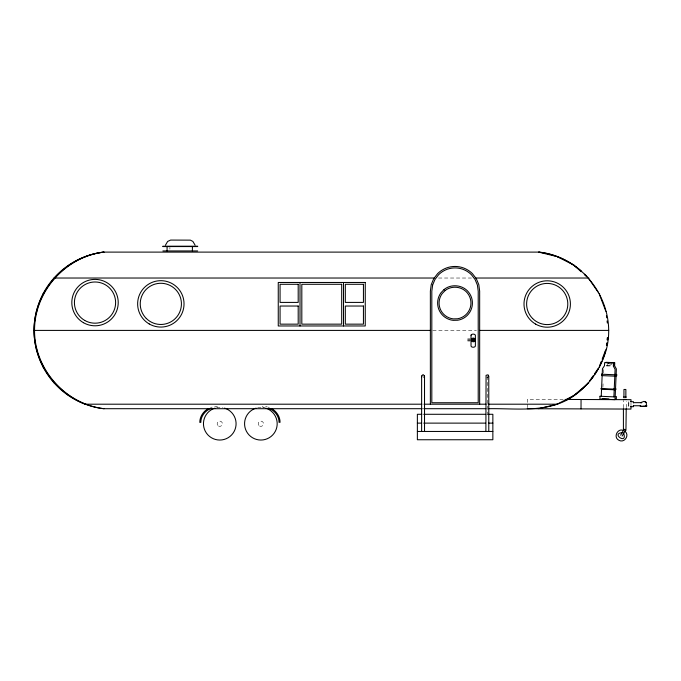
<?xml version="1.0" encoding="UTF-8"?>
<svg xmlns="http://www.w3.org/2000/svg" width="681" height="681" viewBox="0 0 681 681"><rect width="100%" height="100%" fill="white"/><g stroke="black" fill="none" stroke-linecap="round" stroke-linejoin="round"><path stroke-width="0.51" stroke-dasharray="3.4 2.55" d="M623.413 407.825L623.421 400.428M628.793 403.731L628.793 402.667M527.29 407.664L527.298 403.492M527.307 402.445L527.315 399.321L563.144 399.449M628.776 404.233L628.776 406.676M628.793 404.131L628.793 401.671M630.981 404.897L630.989 402.811M628.793 404.54L628.784 405.714M626.239 407.664L626.316 401.458M602.915 387.242L603.085 383.258M603.536 372.975L603.689 369.323M607.733 365.952L607.818 364.156M610.082 366.055L610.193 363.365M611.402 364.82L611.478 363.024M488.056 377.3L486.6 377.3M438.521 278.027L471.456 278.027M432.784 330.404L476.377 330.404M486.6 414.286L488.056 414.286M606.379 365.493L611.274 365.706M606.141 365.876L611.529 366.114M264.807 407.391L262.67 407.264L262.738 406.336A18.549 18.549 0 0 1 267.173 406.872M217.179 407.323L217.111 406.395A18.549 18.549 0 0 0 210.523 407.613M487.332 376.329L487.332 414.286M169.901 247.458L169.884 249.203M267.897 407.068A18.549 18.549 0 0 1 269.327 407.553M257.699 407.732A16.31 16.31 0 0 1 264.058 407.732M216.592 407.732A16.31 16.31 0 0 1 222.951 407.732M259.572 425.991A2.613 2.613 0 0 0 263.487 423.735A2.613 2.613 0 0 0 259.572 421.471A2.613 2.613 0 0 0 259.572 425.991M218.465 425.991A2.613 2.613 0 0 0 222.381 423.735A2.613 2.613 0 0 0 218.465 421.471A2.613 2.613 0 0 0 218.465 425.991"/><path stroke-width="1.02" d="M623.413 408.881L623.413 428.945L625.941 430.418L626.222 408.694M633.424 402.88L633.424 401.688L630.649 401.671M581.021 408.889L581.055 399.509M623.932 397.134L623.958 389.464L625.873 389.472L625.848 397.142M630.981 405.936L630.964 409.068L527.281 408.702M630.989 401.764L630.998 399.679L565.247 399.449M633.415 405.391L633.407 406.693L630.632 406.685M601.246 396.316L602.149 375.614M602.217 374.227L602.455 368.753L604.481 365.723L604.617 362.641L613.479 363.024L613.343 366.106L615.096 369.306L614.858 374.78M614.143 362.658L613.896 365.825M613.896 396.87L614.798 376.167M615.181 396.529L616.084 375.827M616.143 374.439L616.382 368.966L614.62 365.765L614.756 362.692L605.894 362.301M422.126 408.702L103.648 408.702C65.053 404.293 33.897 369.247 34.05 330.404C33.897 291.562 65.053 256.507 103.648 252.106L539.114 252.106C584.953 257.095 617.871 304.645 606.405 349.31C601.297 367.851 590.061 384.075 574.509 395.389C549.167 413.554 517.841 408.2 488.643 408.702M104.133 252.106C65.538 256.507 34.382 291.562 34.535 330.404C34.382 369.247 65.538 404.293 104.133 408.702M606.439 345.114L606.694 343.011M607.077 339.862L607.333 337.759M421.624 431.456L421.624 376.04L423.08 374.593L424.527 376.04L424.527 431.456M424.527 376.04L423.803 377.3M488.583 376.763L488.056 374.788L486.072 375.316L485.876 431.456M599.527 366.131L601.408 361.185M602.166 359.202L605.545 350.306M620.604 435.219L624.043 429.311M622.102 436.087L625.541 430.179M589.516 381.045L593.134 375.818M594.334 374.082L597.952 368.864M472.571 339.53C474.631 337.802 474.044 342.339 472.495 340.142M165.449 245.177L167.662 241.432L170.625 240.078L190.399 240.138L192.885 241.432L195.098 245.177M472.665 339.453C474.606 338.065 474.019 342.1 472.554 340.219M538.628 408.702L557.135 404.199L574.032 395.389L588.793 382.782M633.415 402.641L640.574 402.667L643.962 401.381L646.32 402.48L646.439 406.148L645.384 406.208M208.48 408.54C203.415 411.188 199.78 416.576 199.788 422.365L200.801 422.424C200.759 416.21 205.177 410.583 210.914 408.472M640.404 405.765L640.217 406.353L641.34 406.344M645.903 406.182C647.64 406.506 646.822 405.008 645.562 405.57M644.737 406.234L645.707 406.199M644.95 406.234L642.353 406.327M643.213 406.302L644.098 406.268M641.579 406.344L642.541 406.31M641.877 406.327L640.719 406.336M162.878 246.207L197.669 246.207M162.844 246.565L197.703 246.565M162.878 250.94L197.669 250.94M85.134 256.609L85.619 256.609M581.548 271.285A78.843 78.843 0 0 0 557.135 256.609L557.62 256.609M68.245 265.42L68.73 265.42M557.135 256.609L574.509 265.42M53.961 278.027L434.248 278.027M475.781 278.027L588.793 278.027M43.124 293.69L43.601 293.69M599.152 293.69L599.638 293.69M36.348 311.489L36.834 311.489M605.928 311.489L606.405 311.489M34.05 330.404L430.366 330.404M479.662 330.404L608.712 330.404M467.813 339.121L469.967 339.121M467.813 340.747L469.967 340.747M36.348 349.31L36.834 349.31M605.928 349.31L606.405 349.31M43.124 367.119L43.601 367.119M599.152 367.119L599.638 367.119M53.961 382.782L54.446 382.782M68.245 395.389L68.73 395.389M574.032 395.389L574.509 395.389M421.854 404.199L85.134 404.199A78.843 78.843 0 0 1 103.648 252.106M423.982 404.199L485.987 404.199M488.09 404.199L557.62 404.199M423.769 408.702L485.936 408.702M421.82 414.286L417.368 414.286L417.368 439.747L492.857 439.747L492.857 414.286L488.583 414.286M423.744 414.286L485.417 414.286M417.368 423.122L421.624 423.122M423.744 423.122L485.417 423.122M488.6 423.122L492.857 423.122M417.368 431.456L492.857 431.456M623.43 397.134L626.35 397.142M623.421 399.372L626.341 399.389M633.407 405.731L640.625 405.757M640.574 402.667L641.672 402.863M607.852 363.262L609.061 363.313M614.849 374.38L616.739 374.465L616.68 375.852L614.79 375.767M614.109 388.732L615.956 388.817L615.93 389.447L614.075 389.362M613.445 396.453L616.416 396.58L616.296 399.321L615.181 399.279M602.293 398.708L608.942 399.006M556.113 256.362L538.628 252.106A78.843 78.843 0 0 1 556.147 256.243M623.975 430.664C617.897 427.234 612.67 437.355 618.995 440.326C624.307 443.365 629.848 435.389 625.141 431.473M622.928 432.699C609.708 432.912 628.018 445.629 623.609 433.167M268.944 408.413C274.673 410.524 279.091 416.151 279.057 422.365L280.061 422.305C280.07 416.517 276.435 411.128 271.37 408.472M645.162 401.747L646.303 402.471M574.032 265.42L581.174 271.719M584.341 274.52L586.724 276.622M588.912 278.895L597.952 291.945M599.527 294.677L605.545 310.502M421.624 376.04L421.82 376.763M606.439 315.695L606.694 317.797M607.077 320.947L607.333 323.049M488.779 376.04L488.779 431.456M479.662 404.199L479.662 291.102L478.82 284.726L476.359 278.776L472.444 273.668A24.652 24.652 0 0 0 437.585 273.668L433.669 278.776L431.209 284.726L430.366 291.102L430.366 404.199M343.505 282.47L343.505 325.969M300.006 282.47L300.006 325.969M192.391 246.59L192.391 250.94M167.075 246.59L167.075 250.94M607.878 337.81A78.843 78.843 0 0 1 607.648 339.93M607.197 343.096A78.843 78.843 0 0 1 606.831 345.182M605.664 350.332A78.843 78.843 0 0 1 602.694 359.415M601.885 361.381A78.843 78.843 0 0 1 599.638 366.182M598.148 368.974A78.843 78.843 0 0 1 594.811 374.397M593.594 376.15A78.843 78.843 0 0 1 589.686 381.19M588.307 382.782A78.843 78.843 0 0 1 566.796 399.807M584.673 274.196A78.843 78.843 0 0 1 586.894 276.469M471.482 339.453A1.856 1.856 0 0 1 474.47 338.508A1.856 1.856 0 0 1 474.061 341.615A1.856 1.856 0 0 1 471.422 339.93M265.616 408.123A16.31 16.31 0 0 1 274.137 433.235A16.31 16.31 0 0 1 247.62 433.235A16.31 16.31 0 0 1 256.141 408.123M224.509 408.123A16.31 16.31 0 0 1 233.03 433.235A16.31 16.31 0 0 1 206.513 433.235A16.31 16.31 0 0 1 215.034 408.123M600.012 396.257L599.893 399.006L615.011 399.662L615.13 396.921L600.012 396.257M601.612 374.201L601.553 375.589L615.403 376.193L615.462 374.805L601.612 374.201M601.144 388.562L601.119 389.191L614.645 389.787L614.671 389.149L601.144 388.562M471.039 335.137L471.031 346.101C471.465 347.633 474.955 347.633 475.381 346.101L475.381 335.231C474.946 333.741 471.652 333.733 471.039 335.137M432.614 285.101L431.814 291.196L431.814 402.743L478.215 402.743L478.215 291.196L477.407 285.101L475.091 279.508L471.414 274.707A23.188 23.188 0 0 0 438.615 274.707L434.938 279.508L432.614 285.101M444.08 289.502L440.956 292.796A17.4 17.4 0 0 0 453.171 320.342L457.717 320.232A17.4 17.4 0 0 0 468.554 292.106C462.748 284.828 451.29 283.611 444.08 289.502M444.999 290.642L442.131 293.656A15.935 15.935 0 0 0 453.325 318.887L457.487 318.785A15.935 15.935 0 0 0 467.413 293.026C462.093 286.36 451.605 285.245 444.999 290.642M365.254 282.47L278.257 282.47L278.257 325.969L365.254 325.969L365.254 282.47M298.193 284.283L280.07 284.283L280.07 302.407L298.193 302.407L298.193 284.283M341.692 284.283L301.819 284.283L301.819 324.156L341.692 324.156L341.692 284.283M363.441 284.283L345.318 284.283L345.318 302.407L363.441 302.407L363.441 284.283M298.193 306.033L280.07 306.033L280.07 324.156L298.193 324.156L298.193 306.033M363.441 306.033L345.318 306.033L345.318 324.156L363.441 324.156L363.441 306.033M532.644 318.563A20.592 20.592 0 0 0 567.094 309.336A20.592 20.592 0 0 0 541.872 284.113A20.592 20.592 0 0 0 532.644 318.563M535.606 324.096A23.197 23.197 0 0 0 570.406 303.998A23.197 23.197 0 0 0 535.606 283.909A23.197 23.197 0 0 0 535.606 324.096M146.27 318.436A20.592 20.592 0 0 0 180.729 309.2A20.592 20.592 0 0 0 155.506 283.977A20.592 20.592 0 0 0 146.27 318.436M149.233 323.96A23.197 23.197 0 0 0 184.032 303.871A23.197 23.197 0 0 0 149.233 283.781A23.197 23.197 0 0 0 149.233 323.96M84.725 320.428A20.592 20.592 0 0 0 115.617 302.594A20.592 20.592 0 0 0 84.725 284.752A20.592 20.592 0 0 0 84.725 320.428M83.422 322.683A23.197 23.197 0 0 0 118.222 302.594A23.197 23.197 0 0 0 83.422 282.496A23.197 23.197 0 0 0 83.422 322.683"/></g></svg>
